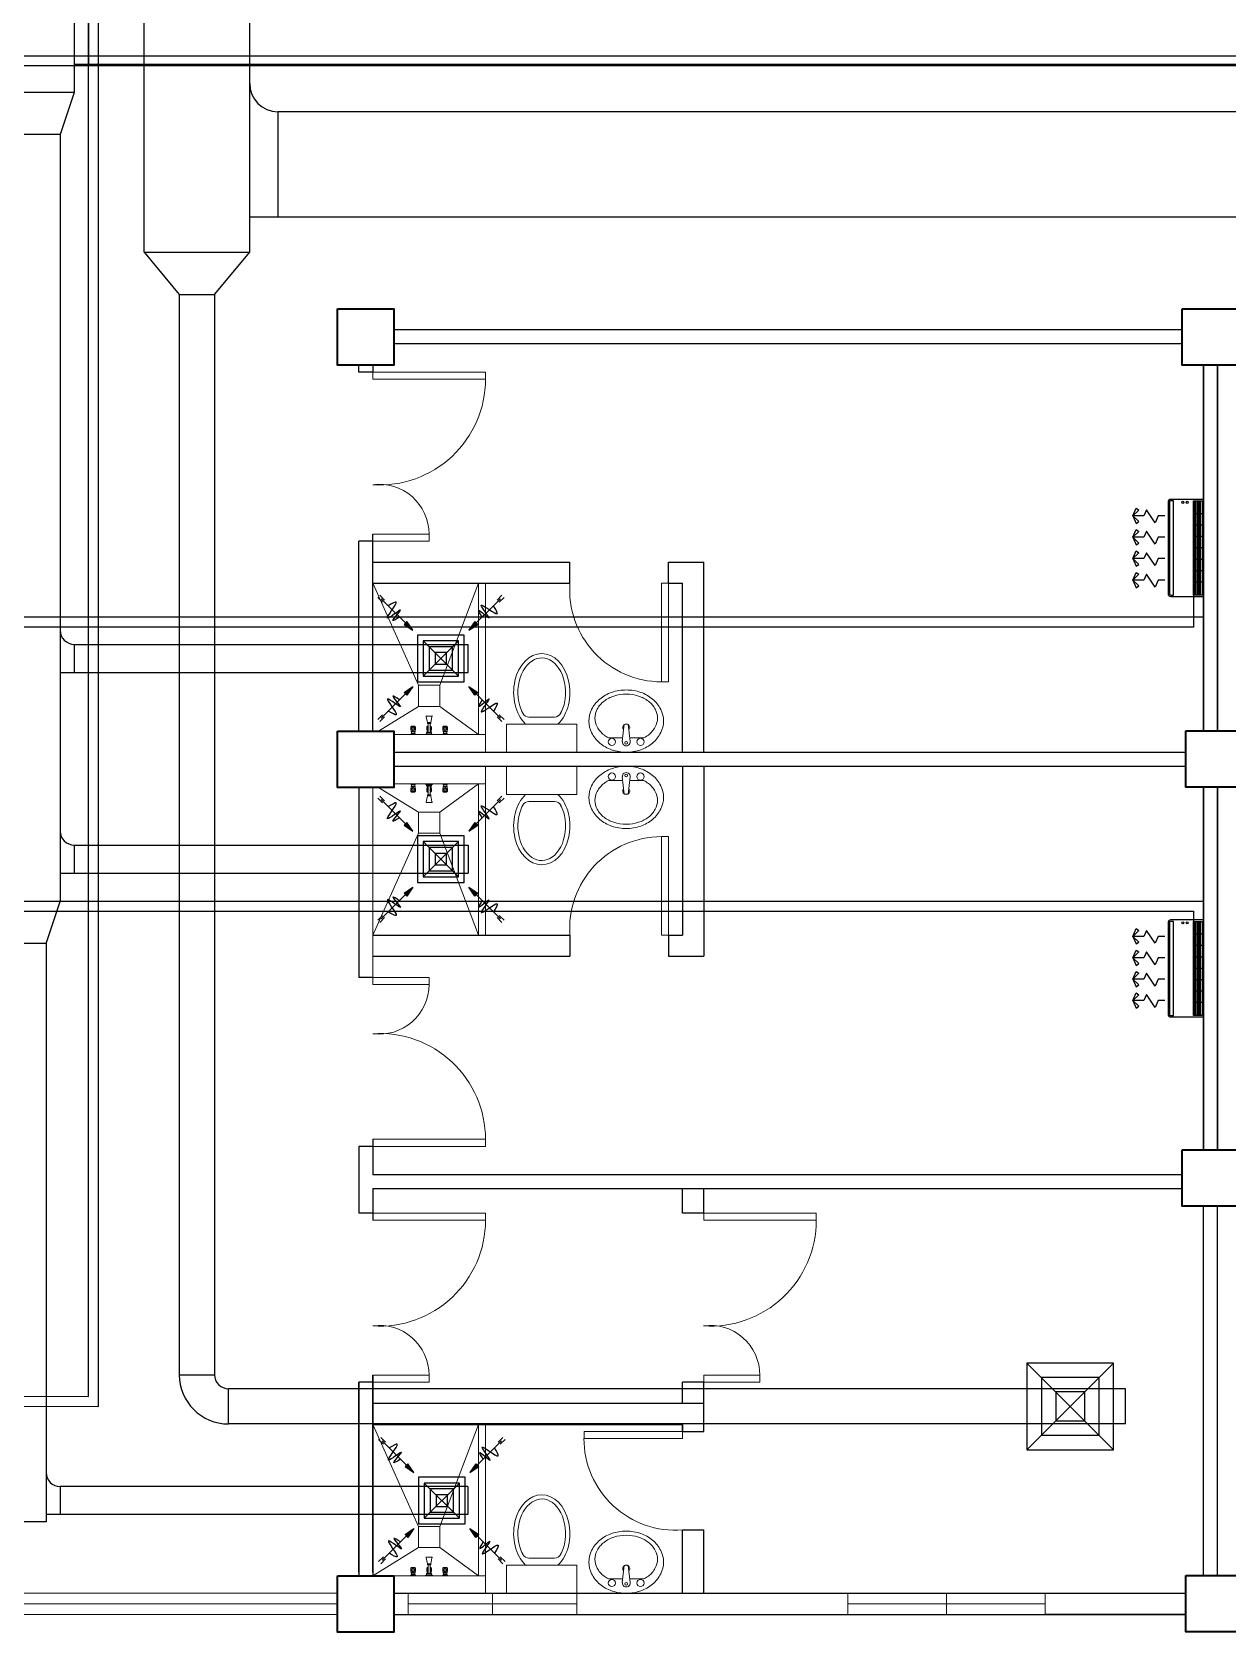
# Model space of a CAD drawing. Header units: millimetres. Extents: x 103 to 228, y 86 to 129.
# Drawn here: x 120.93 to 129.42, y 86.23 to 97.6 of the extents above; entities that cross this region are included whole.
import ezdxf

# ---------------------------------------------------------------- set-up
doc = ezdxf.new("R2010")
doc.units = ezdxf.units.MM
for name, color, linetype in [('ahu line', 150, 'Continuous'), ('AIR', 7, 'Continuous'), ('AIR-00', 8, 'Continuous'), ('AIR-02', 2, 'Continuous'), ('AIR-03', 30, 'Continuous'), ('diffuser', 7, 'Continuous'), ('exhaust', 130, 'Continuous'), ('fcu line', 3, 'Continuous'), ('fcu return', 240, 'Continuous'), ('Legends', 7, 'Continuous')]:
    doc.layers.add(name, color=color, linetype=linetype)

# ---------------------------------------------------------------- blocks, each defined once
blk = doc.blocks.new('CARRIER-S30-32 (FCD)')
at = {"layer": 'AIR-00'}
for p, q in [((0.825, -0.05), (-0.825, -0.05)), ((0.825, -0.075), (-0.825, -0.075)), ((0.825, -0.1), (-0.825, -0.1)), ((0.825, -0.125), (-0.825, -0.125)), ((0.825, -0.15), (-0.825, -0.15)), ((-0.6, -0.025), (-0.6, -0.175)), ((-0.4, -0.025), (-0.4, -0.175)), ((-0.2, -0.025), (-0.2, -0.175)), ((0, -0.025), (0, -0.175)), ((0.2, -0.025), (0.2, -0.175)), ((0.4, -0.025), (0.4, -0.175)), ((0.6, -0.025), (0.6, -0.175))]:
    blk.add_line(p, q, dxfattribs=at)
for points in [[(-0.825, -0.025), (0.825, -0.025), (0.825, -0.175), (-0.825, -0.175)], [(-0.664, -1.134), (-0.562, -1.239), (-0.697, -1.177)], [(-0.461, -1.134), (-0.562, -1.239), (-0.428, -1.177)], [(-0.289, -1.134), (-0.188, -1.239), (-0.322, -1.177)], [(-0.086, -1.134), (-0.188, -1.239), (-0.053, -1.177)], [(0.086, -1.134), (0.187, -1.239), (0.053, -1.177)], [(0.289, -1.134), (0.187, -1.239), (0.322, -1.177)], [(0.461, -1.134), (0.562, -1.239), (0.428, -1.177)], [(0.664, -1.134), (0.562, -1.239), (0.697, -1.177)]]:
    blk.add_lwpolyline(points, close=True, dxfattribs=at)
blk.add_lwpolyline([(-0.8, -0.595), (0.8, -0.595, 0.414214), (0.825, -0.57), (0.825, -0.525), (-0.825, -0.525), (-0.825, -0.57, 0.414214)], format="xyb", close=True, dxfattribs=at)
for points in [[(-0.562, -0.678), (-0.562, -0.794), (-0.44, -0.843), (-0.667, -0.996), (-0.562, -1.044), (-0.562, -1.239)], [(-0.188, -0.678), (-0.188, -0.794), (-0.065, -0.843), (-0.292, -0.996), (-0.188, -1.044), (-0.188, -1.239)], [(0.187, -0.678), (0.187, -0.794), (0.31, -0.843), (0.083, -0.996), (0.187, -1.044), (0.187, -1.239)], [(0.562, -0.678), (0.562, -0.794), (0.685, -0.843), (0.458, -0.996), (0.562, -1.044), (0.562, -1.239)]]:
    blk.add_lwpolyline(points, dxfattribs=at)
at = {"layer": 'AIR-02'}
for centre in [(-0.8, -0.285), (-0.8, -0.36)]:
    blk.add_circle(centre, 0.0187, dxfattribs=at)
at = {"layer": 'AIR-03'}
blk.add_lwpolyline([(-0.8, -0.62), (0.8, -0.62, 0.414214), (0.85, -0.57), (0.85, 0), (-0.85, 0), (-0.85, -0.57, 0.414214)], format="xyb", close=True, dxfattribs=at)
blk = doc.blocks.new('AC-S-12')
at = {"layer": 'diffuser', "color": 30}
for p, q in [((-0.15, 0.15), (0.15, -0.15)), ((0.15, 0.15), (-0.15, -0.15)), ((-0.15, 0.15), (-0.15, -0.15)), ((0.15, 0.15), (-0.15, 0.15)), ((0.15, -0.15), (0.15, 0.15)), ((-0.1, 0.1), (-0.1, -0.1)), ((0.1, 0.1), (-0.1, 0.1)), ((0.1, -0.1), (0.1, 0.1)), ((-0.05, 0.05), (-0.05, -0.05)), ((0.05, 0.05), (-0.05, 0.05)), ((0.05, -0.05), (0.05, 0.05)), ((-0.05, -0.05), (0.05, -0.05)), ((-0.1, -0.1), (0.1, -0.1)), ((-0.15, -0.15), (0.15, -0.15))]:
    blk.add_line(p, q, dxfattribs=at)
for points in [[(-0.3582, 0.3582, 0, 0.0447, 0), (-0.2951, 0.295, 0, 0, 0), (-0.15, 0.15, 0, 0, 0)], [(0.3582, 0.3582, 0, 0.0447, 0), (0.2951, 0.295, 0, 0, 0), (0.15, 0.15, 0, 0, 0)], [(-0.3582, -0.3582, 0, 0.0447, 0), (-0.2951, -0.295, 0, 0, 0), (-0.15, -0.15, 0, 0, 0)], [(0.3582, -0.3582, 0, 0.0447, 0), (0.2951, -0.295, 0, 0, 0), (0.15, -0.15, 0, 0, 0)]]:
    blk.add_lwpolyline(points, format="xyseb", dxfattribs=at)
blk = doc.blocks.new('fcu')
at = {"layer": 'diffuser', "xscale": 2.052644456280903, "yscale": 2.052644456280903, "zscale": 2.052644456280903}
blk.add_blockref('AC-S-12', (0, 0), dxfattribs=at)
blk = doc.blocks.new('GRILL-C-IN')
at = {"layer": 'AIR-00', "ltscale": 3}
for p, q in [((-0.623, 0.601), (-0.674, 0.651)), ((-0.601, 0.623), (-0.651, 0.674)), ((-0.637, 0.637), (-0.3, 0.3)), ((0.637, 0.637), (0.3, 0.3)), ((0.601, 0.623), (0.651, 0.674)), ((0.623, 0.601), (0.674, 0.651)), ((-0.637, -0.637), (-0.3, -0.3)), ((0.637, -0.637), (0.3, -0.3)), ((-0.623, -0.601), (-0.674, -0.651)), ((-0.601, -0.623), (-0.651, -0.674)), ((0.601, -0.623), (0.651, -0.674)), ((0.623, -0.601), (0.674, -0.651))]:
    blk.add_line(p, q, dxfattribs=at)
at = {"layer": 'AIR-00', "color": 50}
for p, q in [((-0.188, 0.187), (0.187, -0.188)), ((0.187, 0.187), (-0.188, -0.188))]:
    blk.add_line(p, q, dxfattribs=at)
at = {"layer": 'AIR-00', "ltscale": 3}
for points in [[(-0.362, 0.393), (-0.393, 0.362), (-0.3, 0.3)], [(0.393, 0.362), (0.362, 0.393), (0.3, 0.3)], [(-0.362, -0.393), (-0.393, -0.362), (-0.3, -0.3)], [(0.393, -0.362), (0.362, -0.393), (0.3, -0.3)]]:
    blk.add_lwpolyline(points, close=True, dxfattribs=at)
at = {"layer": 'AIR-00', "color": 50}
for points in [[(-0.188, -0.188), (0.187, -0.188), (0.187, 0.187), (-0.188, 0.187)], [(-0.125, -0.125), (0.125, -0.125), (0.125, 0.125), (-0.125, 0.125)], [(-0.062, -0.062), (0.062, -0.062), (0.062, 0.062), (-0.062, 0.062)]]:
    blk.add_lwpolyline(points, close=True, dxfattribs=at)
at = {"layer": 'AIR-00', "ltscale": 3}
for points in [[(-0.441, 0.441), (-0.512, 0.404), (-0.432, 0.514), (-0.568, 0.43), (-0.477, 0.6), (-0.561, 0.561)], [(0.441, 0.441), (0.404, 0.512), (0.514, 0.432), (0.43, 0.568), (0.6, 0.477), (0.561, 0.561)], [(-0.441, -0.441), (-0.512, -0.404), (-0.432, -0.514), (-0.568, -0.43), (-0.477, -0.6), (-0.561, -0.561)], [(0.441, -0.441), (0.404, -0.512), (0.514, -0.432), (0.43, -0.568), (0.6, -0.477), (0.561, -0.561)]]:
    blk.add_spline(points, degree=3, dxfattribs=at)
for points in [[(-0.3, 0.3), (-0.362, 0.393), (-0.393, 0.362)], [(0.3, 0.3), (0.393, 0.362), (0.362, 0.393)], [(-0.3, -0.3), (-0.362, -0.393), (-0.393, -0.362)], [(0.3, -0.3), (0.393, -0.362), (0.362, -0.393)]]:
    blk.add_solid(points, dxfattribs=at)
at = {"layer": 'AIR-03', "color": 6}
blk.add_lwpolyline([(-0.25, -0.25), (0.25, -0.25), (0.25, 0.25), (-0.25, 0.25)], close=True, dxfattribs=at)

msp = doc.modelspace()

# ---------------------------------------------------------------- linework, layer by layer
at = {"color": 8, "lineweight": 25}
for p, q in [((129.1, 95.482), (123.5, 95.482)), ((129.1, 95.382), (123.5, 95.382)), ((123.25, 95.182), (123.25, 95.232)), ((123.35, 95.182), (123.25, 95.182)), ((123.35, 95.232), (123.35, 95.182)), ((129.25, 92.634), (129.25, 95.232)), ((129.25, 95.232), (129.25, 92.634)), ((129.35, 92.634), (129.35, 95.232)), ((129.35, 95.232), (129.35, 92.634)), ((123.35, 92.632), (123.35, 94.032)), ((123.25, 92.632), (123.25, 93.982)), ((123.35, 93.982), (123.25, 93.982)), ((123.25, 92.632), (123.25, 93.982)), ((123.5, 92.482), (129.125, 92.482)), ((123.5, 92.382), (129.125, 92.382)), ((123.25, 92.232), (123.25, 90.882)), ((129.25, 89.657), (129.25, 92.234)), ((129.25, 92.234), (129.25, 89.657)), ((129.35, 89.657), (129.35, 92.234)), ((129.35, 92.234), (129.35, 89.657)), ((123.35, 90.882), (123.25, 90.882)), ((123.25, 89.682), (123.25, 89.432)), ((123.35, 89.682), (123.25, 89.682)), ((123.35, 89.732), (123.35, 89.482)), ((123.35, 89.482), (129.1, 89.482)), ((123.25, 89.432), (123.25, 89.207)), ((123.35, 89.382), (123.35, 89.157)), ((123.35, 89.382), (129.1, 89.382)), ((129.25, 86.634), (129.25, 89.257)), ((129.35, 86.634), (129.35, 89.257)), ((123.35, 89.207), (123.25, 89.207)), ((123.25, 88.007), (123.25, 86.632)), ((123.25, 86.657), (123.25, 88.007)), ((123.35, 88.007), (123.25, 88.007)), ((123.25, 86.657), (123.25, 88.007)), ((123.35, 88.057), (123.35, 86.632)), ((123.35, 86.657), (123.35, 88.057)), ((123.5, 86.507), (129.125, 86.507)), ((123.5, 86.357), (129.125, 86.357)), ((129.125, 86.357), (128.125, 86.357))]:
    msp.add_line(p, q, dxfattribs=at)
at = {"color": 8, "lineweight": 25, "ltscale": 0.3}
for p, q in [((123.35, 93.832), (124.75, 93.832)), ((124.75, 93.682), (124.75, 93.832)), ((125.45, 93.832), (125.7, 93.832)), ((125.45, 93.682), (125.45, 93.832)), ((125.7, 92.482), (125.7, 93.832)), ((123.35, 93.682), (124.75, 93.682)), ((125.45, 93.682), (125.55, 93.682)), ((125.55, 92.482), (125.55, 93.682)), ((125.55, 92.382), (125.55, 91.182)), ((125.7, 92.382), (125.7, 91.032)), ((123.35, 91.182), (124.75, 91.182)), ((124.75, 91.182), (124.75, 91.032)), ((125.45, 91.182), (125.55, 91.182)), ((125.45, 91.182), (125.45, 91.032)), ((123.35, 91.032), (124.75, 91.032)), ((125.45, 91.032), (125.7, 91.032)), ((123.35, 87.857), (125.7, 87.857)), ((125.45, 87.857), (125.7, 87.857)), ((125.7, 87.657), (125.7, 87.857)), ((123.35, 87.707), (125.55, 87.707)), ((125.45, 87.707), (125.55, 87.707)), ((125.55, 87.657), (125.55, 87.707)), ((125.55, 86.507), (125.55, 86.957)), ((125.7, 86.507), (125.7, 86.957))]:
    msp.add_line(p, q, dxfattribs=at)
at = {"color": 8, "lineweight": 9, "ltscale": 0.3}
for p, q in [((123.675, 92.957), (123.35, 93.682)), ((123.825, 92.957), (124.1, 93.682)), ((123.675, 92.807), (123.39, 92.632)), ((123.825, 92.807), (124.1, 92.607)), ((123.675, 92.057), (123.39, 92.232)), ((123.825, 92.057), (124.1, 92.257)), ((123.675, 91.907), (123.35, 91.182)), ((123.825, 91.907), (124.1, 91.182)), ((123.675, 86.982), (123.35, 87.707)), ((123.825, 86.982), (124.1, 87.707)), ((123.675, 86.832), (123.35, 86.632)), ((123.825, 86.832), (124.1, 86.632))]:
    msp.add_line(p, q, dxfattribs=at)
at = {"color": 8, "lineweight": 9}
for p, q in [((123.25, 92.682), (123.25, 92.632)), ((123.35, 92.732), (123.35, 92.632)), ((123.623, 92.664), (123.619, 92.662)), ((123.619, 92.662), (123.653, 92.662)), ((123.619, 92.662), (123.619, 92.64)), ((123.619, 92.64), (123.621, 92.636)), ((123.622, 92.635), (123.622, 92.629)), ((123.623, 92.666), (123.649, 92.666)), ((123.623, 92.666), (123.623, 92.664)), ((123.623, 92.664), (123.649, 92.664)), ((123.623, 92.654), (123.623, 92.641)), ((123.623, 92.64), (123.63, 92.64)), ((123.63, 92.654), (123.63, 92.642)), ((123.642, 92.654), (123.642, 92.642)), ((123.649, 92.64), (123.642, 92.64)), ((123.649, 92.666), (123.649, 92.664)), ((123.649, 92.664), (123.653, 92.662)), ((123.649, 92.654), (123.649, 92.641)), ((123.653, 92.64), (123.65, 92.636)), ((123.65, 92.635), (123.65, 92.629)), ((123.653, 92.662), (123.653, 92.64)), ((123.737, 92.692), (123.729, 92.734)), ((123.769, 92.739), (123.73, 92.739)), ((123.736, 92.664), (123.733, 92.662)), ((123.733, 92.662), (123.742, 92.662)), ((123.733, 92.662), (123.733, 92.64)), ((123.733, 92.64), (123.735, 92.636)), ((123.736, 92.666), (123.742, 92.666)), ((123.736, 92.666), (123.736, 92.664)), ((123.736, 92.664), (123.742, 92.664)), ((123.736, 92.654), (123.736, 92.641)), ((123.736, 92.64), (123.742, 92.64)), ((123.736, 92.635), (123.736, 92.629)), ((123.737, 92.685), (123.737, 92.692)), ((123.737, 92.692), (123.762, 92.692)), ((123.737, 92.692), (123.762, 92.692)), ((123.762, 92.685), (123.737, 92.685)), ((123.742, 92.685), (123.742, 92.623)), ((123.757, 92.623), (123.757, 92.685)), ((123.757, 92.666), (123.763, 92.666)), ((123.757, 92.664), (123.763, 92.664)), ((123.757, 92.662), (123.766, 92.662)), ((123.763, 92.64), (123.757, 92.64)), ((123.762, 92.692), (123.77, 92.734)), ((123.762, 92.692), (123.762, 92.685)), ((123.763, 92.666), (123.763, 92.664)), ((123.763, 92.664), (123.766, 92.662)), ((123.763, 92.654), (123.763, 92.641)), ((123.766, 92.64), (123.764, 92.636)), ((123.764, 92.635), (123.764, 92.629)), ((123.766, 92.662), (123.766, 92.64)), ((123.85, 92.664), (123.846, 92.662)), ((123.846, 92.662), (123.846, 92.64)), ((123.846, 92.662), (123.88, 92.662)), ((123.846, 92.64), (123.849, 92.636)), ((123.849, 92.635), (123.849, 92.629)), ((123.85, 92.666), (123.85, 92.664)), ((123.85, 92.666), (123.876, 92.666)), ((123.85, 92.664), (123.876, 92.664)), ((123.85, 92.654), (123.85, 92.641)), ((123.85, 92.64), (123.857, 92.64)), ((123.857, 92.654), (123.857, 92.642)), ((123.869, 92.654), (123.869, 92.642)), ((123.876, 92.64), (123.869, 92.64)), ((123.876, 92.666), (123.876, 92.664)), ((123.876, 92.664), (123.88, 92.662)), ((123.876, 92.654), (123.876, 92.641)), ((123.877, 92.635), (123.877, 92.629)), ((123.88, 92.64), (123.878, 92.636)), ((123.88, 92.662), (123.88, 92.64)), ((124.3, 92.482), (124.3, 92.682)), ((124.3, 92.682), (124.8, 92.682)), ((124.459, 92.732), (124.64, 92.732)), ((124.8, 92.682), (124.8, 92.482)), ((125.135, 92.68), (125.122, 92.558)), ((125.164, 92.68), (125.177, 92.558)), ((123.5, 92.607), (124.15, 92.607)), ((123.619, 92.608), (123.622, 92.615)), ((123.619, 92.608), (123.653, 92.608)), ((123.619, 92.608), (123.619, 92.607)), ((123.619, 92.607), (123.653, 92.607)), ((123.622, 92.629), (123.623, 92.626)), ((123.622, 92.629), (123.65, 92.629)), ((123.622, 92.615), (123.65, 92.615)), ((123.623, 92.626), (123.649, 92.626)), ((123.625, 92.615), (123.625, 92.626)), ((123.647, 92.615), (123.647, 92.626)), ((123.65, 92.629), (123.649, 92.626)), ((123.653, 92.608), (123.65, 92.615)), ((123.653, 92.608), (123.653, 92.607)), ((123.732, 92.613), (123.721, 92.607)), ((123.721, 92.607), (123.778, 92.607)), ((123.767, 92.623), (123.732, 92.623)), ((123.732, 92.623), (123.732, 92.613)), ((123.767, 92.613), (123.732, 92.613)), ((123.732, 92.613), (123.767, 92.613)), ((123.736, 92.629), (123.742, 92.629)), ((123.736, 92.629), (123.736, 92.626)), ((123.736, 92.626), (123.742, 92.626)), ((123.738, 92.623), (123.738, 92.626)), ((123.742, 92.623), (123.757, 92.623)), ((123.757, 92.629), (123.764, 92.629)), ((123.757, 92.626), (123.763, 92.626)), ((123.761, 92.623), (123.761, 92.626)), ((123.764, 92.629), (123.763, 92.626)), ((123.767, 92.613), (123.767, 92.623)), ((123.778, 92.607), (123.767, 92.613)), ((123.846, 92.608), (123.85, 92.615)), ((123.846, 92.608), (123.846, 92.607)), ((123.846, 92.608), (123.88, 92.608)), ((123.846, 92.607), (123.88, 92.607)), ((123.849, 92.629), (123.877, 92.629)), ((123.849, 92.629), (123.85, 92.626)), ((123.85, 92.626), (123.876, 92.626)), ((123.85, 92.615), (123.877, 92.615)), ((123.852, 92.615), (123.852, 92.626)), ((123.875, 92.615), (123.875, 92.626)), ((123.877, 92.629), (123.876, 92.626)), ((123.88, 92.608), (123.877, 92.615)), ((123.88, 92.608), (123.88, 92.607)), ((125.125, 92.584), (125.023, 92.584)), ((124.8, 92.482), (124.3, 92.482)), ((124.3, 92.382), (124.3, 92.182)), ((124.8, 92.382), (124.3, 92.382)), ((124.8, 92.182), (124.8, 92.382)), ((125.135, 92.184), (125.122, 92.306)), ((125.164, 92.184), (125.177, 92.306)), ((123.5, 92.257), (124.15, 92.257)), ((123.619, 92.257), (123.653, 92.257)), ((123.619, 92.256), (123.619, 92.257)), ((123.619, 92.256), (123.653, 92.256)), ((123.619, 92.256), (123.622, 92.25)), ((123.619, 92.224), (123.621, 92.228)), ((123.619, 92.202), (123.619, 92.224)), ((123.619, 92.202), (123.653, 92.202)), ((123.623, 92.2), (123.619, 92.202)), ((123.622, 92.25), (123.65, 92.25)), ((123.622, 92.235), (123.623, 92.238)), ((123.622, 92.235), (123.65, 92.235)), ((123.622, 92.23), (123.622, 92.235)), ((123.623, 92.238), (123.649, 92.238)), ((123.623, 92.224), (123.63, 92.224)), ((123.623, 92.211), (123.623, 92.223)), ((123.623, 92.2), (123.649, 92.2)), ((123.623, 92.198), (123.623, 92.2)), ((123.623, 92.198), (123.649, 92.198)), ((123.625, 92.25), (123.625, 92.238)), ((123.63, 92.211), (123.63, 92.223)), ((123.649, 92.224), (123.642, 92.224)), ((123.642, 92.211), (123.642, 92.223)), ((123.647, 92.25), (123.647, 92.238)), ((123.65, 92.235), (123.649, 92.238)), ((123.649, 92.211), (123.649, 92.223)), ((123.649, 92.2), (123.653, 92.202)), ((123.649, 92.198), (123.649, 92.2)), ((123.653, 92.256), (123.65, 92.25)), ((123.65, 92.23), (123.65, 92.235)), ((123.653, 92.224), (123.65, 92.228)), ((123.653, 92.256), (123.653, 92.257)), ((123.653, 92.202), (123.653, 92.224)), ((123.732, 92.251), (123.721, 92.257)), ((123.721, 92.257), (123.778, 92.257)), ((123.767, 92.251), (123.732, 92.251)), ((123.732, 92.242), (123.732, 92.251)), ((123.732, 92.251), (123.767, 92.251)), ((123.767, 92.242), (123.732, 92.242)), ((123.733, 92.224), (123.735, 92.228)), ((123.733, 92.202), (123.733, 92.224)), ((123.733, 92.202), (123.742, 92.202)), ((123.736, 92.2), (123.733, 92.202)), ((123.736, 92.238), (123.742, 92.238)), ((123.736, 92.235), (123.736, 92.238)), ((123.736, 92.235), (123.742, 92.235)), ((123.736, 92.23), (123.736, 92.235)), ((123.736, 92.224), (123.742, 92.224)), ((123.736, 92.211), (123.736, 92.223)), ((123.736, 92.2), (123.742, 92.2)), ((123.736, 92.198), (123.736, 92.2)), ((123.736, 92.198), (123.742, 92.198)), ((123.737, 92.179), (123.737, 92.172)), ((123.762, 92.179), (123.737, 92.179)), ((123.738, 92.242), (123.738, 92.238)), ((123.742, 92.179), (123.742, 92.242)), ((123.742, 92.242), (123.757, 92.242)), ((123.757, 92.242), (123.757, 92.179)), ((123.757, 92.238), (123.763, 92.238)), ((123.757, 92.235), (123.764, 92.235)), ((123.763, 92.224), (123.757, 92.224)), ((123.757, 92.202), (123.766, 92.202)), ((123.757, 92.2), (123.763, 92.2)), ((123.757, 92.198), (123.763, 92.198)), ((123.761, 92.242), (123.761, 92.238)), ((123.762, 92.172), (123.762, 92.179)), ((123.764, 92.235), (123.763, 92.238)), ((123.763, 92.211), (123.763, 92.223)), ((123.763, 92.2), (123.766, 92.202)), ((123.763, 92.198), (123.763, 92.2)), ((123.764, 92.23), (123.764, 92.235)), ((123.766, 92.224), (123.764, 92.228)), ((123.766, 92.202), (123.766, 92.224)), ((123.778, 92.257), (123.767, 92.251)), ((123.767, 92.251), (123.767, 92.242)), ((123.846, 92.256), (123.846, 92.257)), ((123.846, 92.257), (123.88, 92.257)), ((123.846, 92.256), (123.85, 92.25)), ((123.846, 92.256), (123.88, 92.256)), ((123.846, 92.224), (123.849, 92.228)), ((123.846, 92.202), (123.846, 92.224)), ((123.85, 92.2), (123.846, 92.202)), ((123.846, 92.202), (123.88, 92.202)), ((123.849, 92.235), (123.85, 92.238)), ((123.849, 92.23), (123.849, 92.235)), ((123.849, 92.235), (123.877, 92.235)), ((123.85, 92.25), (123.877, 92.25)), ((123.85, 92.238), (123.876, 92.238)), ((123.85, 92.224), (123.857, 92.224)), ((123.85, 92.211), (123.85, 92.223)), ((123.85, 92.198), (123.85, 92.2)), ((123.85, 92.2), (123.876, 92.2)), ((123.85, 92.198), (123.876, 92.198)), ((123.852, 92.25), (123.852, 92.238)), ((123.857, 92.21), (123.857, 92.223)), ((123.876, 92.224), (123.869, 92.224)), ((123.869, 92.21), (123.869, 92.223)), ((123.875, 92.25), (123.875, 92.238)), ((123.877, 92.235), (123.876, 92.238)), ((123.876, 92.211), (123.876, 92.223)), ((123.876, 92.2), (123.88, 92.202)), ((123.876, 92.198), (123.876, 92.2)), ((123.88, 92.256), (123.877, 92.25)), ((123.877, 92.23), (123.877, 92.235)), ((123.88, 92.224), (123.878, 92.228)), ((123.88, 92.256), (123.88, 92.257)), ((123.88, 92.202), (123.88, 92.224)), ((124.3, 92.182), (124.8, 92.182)), ((125.125, 92.28), (125.023, 92.28)), ((123.737, 92.172), (123.729, 92.13)), ((123.769, 92.125), (123.73, 92.125)), ((123.737, 92.172), (123.762, 92.172)), ((123.737, 92.172), (123.762, 92.172)), ((123.762, 92.172), (123.77, 92.13)), ((124.459, 92.132), (124.64, 92.132)), ((123.25, 89.207), (123.25, 89.257)), ((123.737, 86.717), (123.729, 86.759)), ((123.769, 86.764), (123.73, 86.764)), ((123.762, 86.717), (123.77, 86.759)), ((124.459, 86.757), (124.64, 86.757)), ((123.5, 86.632), (124.15, 86.632)), ((123.623, 86.689), (123.619, 86.687)), ((123.619, 86.687), (123.653, 86.687)), ((123.619, 86.687), (123.619, 86.665)), ((123.619, 86.665), (123.621, 86.661)), ((123.619, 86.633), (123.622, 86.64)), ((123.619, 86.633), (123.653, 86.633)), ((123.619, 86.633), (123.619, 86.632)), ((123.619, 86.632), (123.653, 86.632)), ((123.622, 86.66), (123.622, 86.654)), ((123.622, 86.654), (123.623, 86.651)), ((123.622, 86.654), (123.65, 86.654)), ((123.622, 86.64), (123.65, 86.64)), ((123.623, 86.691), (123.649, 86.691)), ((123.623, 86.691), (123.623, 86.689)), ((123.623, 86.689), (123.649, 86.689)), ((123.623, 86.679), (123.623, 86.666)), ((123.623, 86.665), (123.63, 86.665)), ((123.623, 86.651), (123.649, 86.651)), ((123.625, 86.64), (123.625, 86.651)), ((123.63, 86.679), (123.63, 86.667)), ((123.642, 86.679), (123.642, 86.667)), ((123.649, 86.665), (123.642, 86.665)), ((123.647, 86.64), (123.647, 86.651)), ((123.649, 86.691), (123.649, 86.689)), ((123.649, 86.689), (123.653, 86.687)), ((123.649, 86.679), (123.649, 86.666)), ((123.65, 86.654), (123.649, 86.651)), ((123.653, 86.665), (123.65, 86.661)), ((123.65, 86.66), (123.65, 86.654)), ((123.653, 86.633), (123.65, 86.64)), ((123.653, 86.687), (123.653, 86.665)), ((123.653, 86.633), (123.653, 86.632)), ((123.732, 86.638), (123.721, 86.632)), ((123.721, 86.632), (123.778, 86.632)), ((123.767, 86.648), (123.732, 86.648)), ((123.732, 86.648), (123.732, 86.638)), ((123.767, 86.638), (123.732, 86.638)), ((123.732, 86.638), (123.767, 86.638)), ((123.736, 86.689), (123.733, 86.687)), ((123.733, 86.687), (123.742, 86.687)), ((123.733, 86.687), (123.733, 86.665)), ((123.733, 86.665), (123.735, 86.661)), ((123.736, 86.691), (123.742, 86.691)), ((123.736, 86.691), (123.736, 86.689)), ((123.736, 86.689), (123.742, 86.689)), ((123.736, 86.679), (123.736, 86.666)), ((123.736, 86.665), (123.742, 86.665)), ((123.736, 86.66), (123.736, 86.654)), ((123.736, 86.654), (123.742, 86.654)), ((123.736, 86.654), (123.736, 86.651)), ((123.736, 86.651), (123.742, 86.651)), ((123.737, 86.71), (123.737, 86.717)), ((123.737, 86.717), (123.762, 86.717)), ((123.737, 86.717), (123.762, 86.717)), ((123.762, 86.71), (123.737, 86.71)), ((123.738, 86.648), (123.738, 86.651)), ((123.742, 86.71), (123.742, 86.648)), ((123.742, 86.648), (123.757, 86.648)), ((123.757, 86.648), (123.757, 86.71)), ((123.757, 86.691), (123.763, 86.691)), ((123.757, 86.689), (123.763, 86.689)), ((123.757, 86.687), (123.766, 86.687)), ((123.763, 86.665), (123.757, 86.665)), ((123.757, 86.654), (123.764, 86.654)), ((123.757, 86.651), (123.763, 86.651)), ((123.761, 86.648), (123.761, 86.651)), ((123.762, 86.717), (123.762, 86.71)), ((123.763, 86.691), (123.763, 86.689)), ((123.763, 86.689), (123.766, 86.687)), ((123.763, 86.679), (123.763, 86.666)), ((123.764, 86.654), (123.763, 86.651)), ((123.766, 86.665), (123.764, 86.661)), ((123.764, 86.66), (123.764, 86.654)), ((123.766, 86.687), (123.766, 86.665)), ((123.767, 86.638), (123.767, 86.648)), ((123.778, 86.632), (123.767, 86.638)), ((123.85, 86.689), (123.846, 86.687)), ((123.846, 86.687), (123.846, 86.665)), ((123.846, 86.687), (123.88, 86.687)), ((123.846, 86.665), (123.849, 86.661)), ((123.846, 86.633), (123.85, 86.64)), ((123.846, 86.633), (123.846, 86.632)), ((123.846, 86.633), (123.88, 86.633)), ((123.846, 86.632), (123.88, 86.632)), ((123.849, 86.66), (123.849, 86.654)), ((123.849, 86.654), (123.877, 86.654)), ((123.849, 86.654), (123.85, 86.651)), ((123.85, 86.691), (123.85, 86.689)), ((123.85, 86.691), (123.876, 86.691)), ((123.85, 86.689), (123.876, 86.689)), ((123.85, 86.679), (123.85, 86.666)), ((123.85, 86.665), (123.857, 86.665)), ((123.85, 86.651), (123.876, 86.651)), ((123.85, 86.64), (123.877, 86.64)), ((123.852, 86.64), (123.852, 86.651)), ((123.857, 86.679), (123.857, 86.667)), ((123.869, 86.679), (123.869, 86.667)), ((123.876, 86.665), (123.869, 86.665)), ((123.875, 86.64), (123.875, 86.651)), ((123.876, 86.691), (123.876, 86.689)), ((123.876, 86.689), (123.88, 86.687)), ((123.876, 86.679), (123.876, 86.666)), ((123.877, 86.654), (123.876, 86.651)), ((123.877, 86.66), (123.877, 86.654)), ((123.88, 86.633), (123.877, 86.64)), ((123.88, 86.665), (123.878, 86.661)), ((123.88, 86.687), (123.88, 86.665)), ((123.88, 86.633), (123.88, 86.632)), ((124.3, 86.507), (124.3, 86.707)), ((124.3, 86.707), (124.8, 86.707)), ((124.8, 86.707), (124.8, 86.507)), ((125.125, 86.609), (125.023, 86.609)), ((125.135, 86.705), (125.122, 86.583)), ((125.164, 86.705), (125.177, 86.583)), ((123.1, 86.507), (120.4, 86.507)), ((123.5, 86.507), (123.6, 86.507)), ((123.6, 86.507), (123.6, 86.357)), ((124.2, 86.357), (124.2, 86.507)), ((124.8, 86.507), (124.3, 86.507)), ((124.8, 86.357), (124.8, 86.507)), ((126.725, 86.507), (126.725, 86.357)), ((127.425, 86.507), (127.425, 86.357)), ((128.125, 86.357), (128.125, 86.507)), ((120.4, 86.432), (123.1, 86.432)), ((124.8, 86.432), (123.6, 86.432)), ((128.125, 86.432), (126.725, 86.432)), ((120.4, 86.357), (123.1, 86.357)), ((123.6, 86.357), (124.2, 86.357)), ((124.2, 86.357), (124.8, 86.357))]:
    msp.add_line(p, q, dxfattribs=at)
at = {"color": 8, "lineweight": 13}
for p, q in [((123.35, 92.232), (123.35, 90.832)), ((123.35, 89.257), (123.35, 89.207))]:
    msp.add_line(p, q, dxfattribs=at)
at = {"color": 8, "linetype": 'Continuous', "lineweight": 25}
for p, q in [((125.55, 89.207), (125.55, 89.382)), ((125.7, 89.207), (125.7, 89.382)), ((125.7, 89.207), (125.55, 89.207)), ((125.55, 87.857), (125.55, 88.007)), ((125.7, 88.007), (125.55, 88.007)), ((125.7, 87.857), (125.7, 88.007)), ((125.55, 87.707), (125.55, 87.657)), ((125.55, 87.657), (125.7, 87.657)), ((125.55, 86.957), (125.7, 86.957))]:
    msp.add_line(p, q, dxfattribs=at)
at = {"color": 8, "lineweight": 35}
for points in [[(123.1, 95.632), (123.5, 95.632), (123.5, 95.232), (123.1, 95.232)], [(129.1, 95.632), (129.5, 95.632), (129.5, 95.232), (129.1, 95.232)], [(129.125, 92.634), (129.525, 92.634), (129.525, 92.234), (129.125, 92.234)], [(123.1, 92.632), (123.5, 92.632), (123.5, 92.232), (123.1, 92.232)], [(129.1, 89.657), (129.5, 89.657), (129.5, 89.257), (129.1, 89.257)], [(123.1, 86.632), (123.5, 86.632), (123.5, 86.232), (123.1, 86.232)], [(129.125, 86.634), (129.525, 86.634), (129.525, 86.234), (129.125, 86.234)]]:
    msp.add_lwpolyline(points, close=True, dxfattribs=at)
at = {"color": 8, "lineweight": 13, "ltscale": 0.03}
for points in [[(123.35, 95.132), (123.35, 95.182), (124.15, 95.182), (124.15, 95.132)], [(123.35, 93.982), (123.35, 94.032), (123.75, 94.032), (123.75, 93.982)], [(125.45, 93.682), (125.4, 93.682), (125.4, 92.982), (125.45, 92.982)], [(125.45, 91.182), (125.4, 91.182), (125.4, 91.882), (125.45, 91.882)], [(123.35, 90.882), (123.35, 90.832), (123.75, 90.832), (123.75, 90.882)], [(123.35, 89.732), (123.35, 89.682), (124.15, 89.682), (124.15, 89.732)], [(123.35, 89.157), (123.35, 89.207), (124.15, 89.207), (124.15, 89.157)], [(125.7, 89.157), (125.7, 89.207), (126.5, 89.207), (126.5, 89.157)], [(123.35, 88.007), (123.35, 88.057), (123.75, 88.057), (123.75, 88.007)], [(125.7, 88.007), (125.7, 88.057), (126.1, 88.057), (126.1, 88.007)], [(125.55, 87.657), (125.55, 87.607), (124.85, 87.607), (124.85, 87.657)]]:
    msp.add_lwpolyline(points, close=True, dxfattribs=at)
at = {"color": 8, "lineweight": 9, "ltscale": 0.3}
for points in [[(124.1, 92.607), (124.1, 93.682), (124.15, 93.682), (124.15, 92.482), (124.15, 92.482)], [(124.1, 92.257), (124.1, 91.182), (124.15, 91.182), (124.15, 92.382), (124.15, 92.382)], [(124.1, 86.632), (124.1, 87.707), (124.15, 87.707), (124.15, 86.507), (124.15, 86.507)]]:
    msp.add_lwpolyline(points, dxfattribs=at)
at = {"color": 8, "lineweight": 9, "ltscale": 0.03}
for points in [[(123.825, 92.807), (123.675, 92.807), (123.675, 92.957), (123.825, 92.957)], [(123.825, 92.057), (123.675, 92.057), (123.675, 91.907), (123.825, 91.907)], [(123.825, 86.832), (123.675, 86.832), (123.675, 86.982), (123.825, 86.982)]]:
    msp.add_lwpolyline(points, close=True, dxfattribs=at)
at = {"color": 8, "lineweight": 9}
for points in [[(124.885, 92.703, -0.11576), (124.904, 92.786, -0.104047), (124.962, 92.859, -0.090875), (125.046, 92.907, -0.083344), (125.15, 92.924, -0.083344), (125.253, 92.907, -0.090875), (125.337, 92.859, -0.104047), (125.395, 92.786, -0.11576), (125.415, 92.703, -0.11576), (125.395, 92.621, -0.104047), (125.337, 92.547, -0.090875), (125.253, 92.499, -0.083344), (125.15, 92.482, -0.083344), (125.046, 92.499, -0.090875), (124.962, 92.547, -0.104047), (124.904, 92.621, -0.11576)], [(124.885, 92.161, 0.11576), (124.904, 92.079, 0.104047), (124.962, 92.005, 0.090875), (125.046, 91.957, 0.083344), (125.15, 91.94, 0.083344), (125.253, 91.957, 0.090875), (125.337, 92.005, 0.104047), (125.395, 92.079, 0.11576), (125.415, 92.161, 0.11576), (125.395, 92.244, 0.104047), (125.337, 92.317, 0.090875), (125.253, 92.365, 0.083344), (125.15, 92.382, 0.083344), (125.046, 92.365, 0.090875), (124.962, 92.317, 0.104047), (124.904, 92.244, 0.11576)], [(124.885, 86.728, -0.11576), (124.904, 86.811, -0.104047), (124.962, 86.884, -0.090875), (125.046, 86.932, -0.083344), (125.15, 86.949, -0.083344), (125.253, 86.932, -0.090875), (125.337, 86.884, -0.104047), (125.395, 86.811, -0.11576), (125.415, 86.728, -0.11576), (125.395, 86.646, -0.104047), (125.337, 86.572, -0.090875), (125.253, 86.524, -0.083344), (125.15, 86.507, -0.083344), (125.046, 86.524, -0.090875), (124.962, 86.572, -0.104047), (124.904, 86.646, -0.11576)]]:
    msp.add_lwpolyline(points, format="xyb", close=True, dxfattribs=at)
for points in [[(124.927, 92.724, -0.124838), (124.943, 92.787, -0.105788), (124.992, 92.844, -0.086697), (125.062, 92.881, -0.076776), (125.15, 92.894, -0.076776), (125.237, 92.881, -0.086697), (125.307, 92.844, -0.105788), (125.356, 92.787, -0.124838), (125.372, 92.724, -0.124838), (125.356, 92.662, -0.105788), (125.307, 92.604, -0.040067), (125.276, 92.584), (125.174, 92.584, -0.040067)], [(124.927, 92.14, 0.124838), (124.943, 92.078, 0.105788), (124.992, 92.02, 0.086697), (125.062, 91.984, 0.076776), (125.15, 91.97, 0.076776), (125.237, 91.984, 0.086697), (125.307, 92.02, 0.105788), (125.356, 92.078, 0.124838), (125.372, 92.14, 0.124838), (125.356, 92.203, 0.105788), (125.307, 92.26, 0.040067), (125.276, 92.28), (125.174, 92.28, 0.040067)], [(124.927, 86.749, -0.124838), (124.943, 86.812, -0.105788), (124.992, 86.869, -0.086697), (125.062, 86.906, -0.076776), (125.15, 86.919, -0.076776), (125.237, 86.906, -0.086697), (125.307, 86.869, -0.105788), (125.356, 86.812, -0.124838), (125.372, 86.749, -0.124838), (125.356, 86.687, -0.105788), (125.307, 86.629, -0.040067), (125.276, 86.609), (125.174, 86.609, -0.040067)]]:
    msp.add_lwpolyline(points, format="xyb", dxfattribs=at)
for points in [[(123.6, 86.507), (124.8, 86.507), (124.8, 86.357), (123.6, 86.357)], [(126.725, 86.507), (128.125, 86.507), (128.125, 86.357), (126.725, 86.357)]]:
    msp.add_lwpolyline(points, close=True, dxfattribs=at)
for centre, radius in [((125.048, 92.555), 0.0255), ((125.15, 92.549), 0.0095), ((125.251, 92.555), 0.0255), ((125.048, 92.309), 0.0255), ((125.15, 92.316), 0.0095), ((125.251, 92.309), 0.0255), ((125.048, 86.58), 0.0255), ((125.15, 86.574), 0.0095), ((125.251, 86.58), 0.0255)]:
    msp.add_circle(centre, radius, dxfattribs=at)
at = {"color": 8, "lineweight": 13, "ltscale": 0.03}
for centre, radius, start, end in [((123.398, 95.132), 0.752, 266.3048, 0), ((123.396, 94.032), 0.353, 0, 97.6281), ((125.4, 93.634), 0.652, 175.7578, 270), ((125.4, 91.23), 0.652, 90, 184.2422), ((123.396, 90.832), 0.353, 262.3719, 0), ((123.398, 89.732), 0.752, 0, 93.6952), ((123.398, 89.157), 0.752, 266.3048, 0), ((125.748, 89.157), 0.752, 266.3048, 0), ((123.396, 88.057), 0.353, 0, 97.6281), ((125.746, 88.057), 0.353, 0, 97.6281), ((125.501, 87.607), 0.652, 180, 274.2422)]:
    msp.add_arc(centre, radius, start, end, dxfattribs=at)
at = {"color": 8, "lineweight": 9}
for centre, radius, start, end in [((124.459, 92.782), 0.05, 208.1501, 270), ((124.64, 92.782), 0.05, 270, 331.9916), ((125.058, 92.724), 0.131, 180, 208.4636), ((125.102, 92.748), 0.181, 208.4636, 232.6185), ((125.15, 92.657), 0.025, 126.3068, 221.2022), ((125.15, 92.586), 0.0948, 81.2026, 98.7974), ((125.15, 92.657), 0.025, 71.3793, 108.6207), ((125.15, 92.657), 0.025, 318.7978, 53.6932), ((125.131, 92.785), 0.228, 232.6185, 241.7963), ((125.15, 92.555), 0.028, 173.7545, 6.2455), ((125.15, 92.309), 0.028, 353.7545, 186.2455), ((125.058, 92.14), 0.131, 151.5364, 180), ((125.102, 92.116), 0.181, 127.3815, 151.5364), ((125.131, 92.079), 0.228, 118.2037, 127.3815), ((125.15, 92.207), 0.025, 138.7978, 233.6932), ((125.15, 92.278), 0.0948, 261.2026, 278.7974), ((125.15, 92.207), 0.025, 251.3793, 288.6207), ((125.15, 92.207), 0.025, 306.3068, 41.2022), ((124.459, 92.082), 0.05, 90, 151.8499), ((124.64, 92.082), 0.05, 28.0084, 90), ((124.459, 86.807), 0.05, 208.1501, 270), ((124.64, 86.807), 0.05, 270, 331.9916), ((125.058, 86.749), 0.131, 180, 208.4636), ((125.102, 86.773), 0.181, 208.4636, 232.6185), ((125.131, 86.81), 0.228, 232.6185, 241.7963), ((125.15, 86.682), 0.025, 126.3068, 221.2022), ((125.15, 86.611), 0.0948, 81.2026, 98.7974), ((125.15, 86.682), 0.025, 71.3793, 108.6207), ((125.15, 86.682), 0.025, 318.7978, 53.6932), ((125.15, 86.58), 0.028, 173.7545, 6.2455)]:
    msp.add_arc(centre, radius, start, end, dxfattribs=at)
at = {"color": 8, "lineweight": 9, "extrusion": (0, 0, -1)}
for centre in [(124.55, 92.907), (124.55, 86.932)]:
    msp.add_ellipse(centre, major_axis=(0, -0.275), ratio=0.727273, start_param=0.612555, end_param=5.670631, dxfattribs=at)
at = {"color": 8, "lineweight": 9, "extrusion": (4.99074e-41, 2.88216e-41, -1)}
for centre, major_axis, start_param, end_param in [((123.61, 92.653), (0.00896, 0.00896), 0.011497, 0.722582), ((123.608, 92.647), (-0.0118, 0.0118), 2.876824, 3.009049), ((123.618, 92.635), (-0.00268, 0.00268), 1.862141, 2.356082), ((123.619, 92.641), (-0.00268, 0.00268), 2.356082, 2.983721), ((123.64, 92.653), (0.00738, 0.00738), 4.000472, 4.78527), ((123.634, 92.642), (0.00268, 0.00268), 3.299239, 3.926878), ((123.641, 92.647), (-0.00887, 0.00887), 4.509022, 4.870036), ((123.636, 92.658), (0.00268, 0.00268), -1.497915, -0.073106), ((123.636, 92.639), (0.00268, 0.00268), 1.773938, 2.938226), ((123.632, 92.653), (-0.00738, 0.00738), 1.497691, 2.282489), ((123.631, 92.647), (-0.00887, 0.00887), 2.983721, 3.344735), ((123.638, 92.642), (0.00268, 0.00268), 0.785286, 1.412925), ((123.662, 92.653), (-0.00896, 0.00896), 5.560378, 6.271464), ((123.653, 92.641), (-0.00268, 0.00268), 4.870036, 5.497675), ((123.664, 92.647), (0.0118, 0.0118), 3.273911, 3.406137), ((123.654, 92.635), (-0.00268, 0.00268), 5.497675, 5.991616), ((123.724, 92.653), (0.00896, 0.00896), 0.011497, 0.722582), ((123.721, 92.647), (-0.0118, 0.0118), 2.876824, 3.009049), ((123.732, 92.635), (0.00268, 0.00268), 0.291344, 0.785286), ((123.733, 92.641), (0.00268, 0.00268), 0.785286, 1.412925), ((123.775, 92.653), (0.00896, 0.00896), 3.989582, 4.700667), ((123.766, 92.641), (0.00268, 0.00268), 3.299239, 3.926878), ((123.778, 92.647), (-0.0118, 0.0118), 4.844707, 4.976933), ((123.767, 92.635), (0.00268, 0.00268), 3.926878, 4.42082), ((123.767, 92.736), (-0.00268, 0.00268), 1.354119, 2.724181), ((123.837, 92.653), (0.00896, 0.00896), 0.011497, 0.722582), ((123.835, 92.647), (0.0118, 0.0118), 1.306028, 1.438253), ((123.846, 92.641), (-0.00268, 0.00268), 2.356082, 2.983721), ((123.845, 92.635), (-0.00268, 0.00268), 1.862141, 2.356082), ((123.868, 92.653), (0.00738, 0.00738), 4.000472, 4.78527), ((123.861, 92.642), (0.00268, 0.00268), 3.299239, 3.926878), ((123.868, 92.647), (-0.00887, 0.00887), 4.509022, 4.870036), ((123.863, 92.658), (0.00268, 0.00268), -1.497915, -0.073106), ((123.863, 92.639), (0.00268, 0.00268), 1.773938, 2.938226), ((123.858, 92.647), (-0.00887, 0.00887), 2.983721, 3.344735), ((123.859, 92.653), (-0.00738, 0.00738), 1.497691, 2.282489), ((123.865, 92.642), (0.00268, 0.00268), 0.785286, 1.412925), ((123.889, 92.653), (-0.00896, 0.00896), 5.560378, 6.271464), ((123.88, 92.641), (-0.00268, 0.00268), 4.870036, 5.497675), ((123.891, 92.647), (0.0118, 0.0118), 3.273911, 3.406137), ((123.881, 92.635), (-0.00268, 0.00268), 5.497675, 5.991616), ((123.767, 86.761), (-0.00268, 0.00268), 1.354119, 2.724181), ((123.61, 86.678), (0.00896, 0.00896), 0.011497, 0.722582), ((123.608, 86.672), (-0.0118, 0.0118), 2.876824, 3.009049), ((123.618, 86.66), (-0.00268, 0.00268), 1.862141, 2.356082), ((123.619, 86.666), (-0.00268, 0.00268), 2.356082, 2.983721), ((123.64, 86.678), (0.00738, 0.00738), 4.000472, 4.78527), ((123.634, 86.667), (0.00268, 0.00268), 3.299239, 3.926878), ((123.641, 86.672), (-0.00887, 0.00887), 4.509022, 4.870036), ((123.636, 86.683), (0.00268, 0.00268), -1.497915, -0.073106), ((123.636, 86.664), (0.00268, 0.00268), 1.773938, 2.938226), ((123.632, 86.678), (-0.00738, 0.00738), 1.497691, 2.282489), ((123.631, 86.672), (-0.00887, 0.00887), 2.983721, 3.344735), ((123.638, 86.667), (0.00268, 0.00268), 0.785286, 1.412925), ((123.662, 86.678), (-0.00896, 0.00896), 5.560378, 6.271464), ((123.653, 86.666), (-0.00268, 0.00268), 4.870036, 5.497675), ((123.664, 86.672), (0.0118, 0.0118), 3.273911, 3.406137), ((123.654, 86.66), (-0.00268, 0.00268), 5.497675, 5.991616), ((123.724, 86.678), (0.00896, 0.00896), 0.011497, 0.722582), ((123.721, 86.672), (-0.0118, 0.0118), 2.876824, 3.009049), ((123.732, 86.66), (0.00268, 0.00268), 0.291344, 0.785286), ((123.733, 86.666), (0.00268, 0.00268), 0.785286, 1.412925), ((123.775, 86.678), (0.00896, 0.00896), 3.989582, 4.700667), ((123.766, 86.666), (0.00268, 0.00268), 3.299239, 3.926878), ((123.778, 86.672), (-0.0118, 0.0118), 4.844707, 4.976933), ((123.767, 86.66), (0.00268, 0.00268), 3.926878, 4.42082), ((123.837, 86.678), (0.00896, 0.00896), 0.011497, 0.722582), ((123.835, 86.672), (0.0118, 0.0118), 1.306028, 1.438253), ((123.846, 86.666), (-0.00268, 0.00268), 2.356082, 2.983721), ((123.845, 86.66), (-0.00268, 0.00268), 1.862141, 2.356082), ((123.868, 86.678), (0.00738, 0.00738), 4.000472, 4.78527), ((123.861, 86.667), (0.00268, 0.00268), 3.299239, 3.926878), ((123.868, 86.672), (-0.00887, 0.00887), 4.509022, 4.870036), ((123.863, 86.683), (0.00268, 0.00268), -1.497915, -0.073106), ((123.863, 86.664), (0.00268, 0.00268), 1.773938, 2.938226), ((123.858, 86.672), (-0.00887, 0.00887), 2.983721, 3.344735), ((123.859, 86.678), (-0.00738, 0.00738), 1.497691, 2.282489), ((123.865, 86.667), (0.00268, 0.00268), 0.785286, 1.412925), ((123.889, 86.678), (-0.00896, 0.00896), 5.560378, 6.271464), ((123.88, 86.666), (-0.00268, 0.00268), 4.870036, 5.497675), ((123.891, 86.672), (0.0118, 0.0118), 3.273911, 3.406137), ((123.881, 86.66), (-0.00268, 0.00268), 5.497675, 5.991616)]:
    msp.add_ellipse(centre, major_axis=major_axis, ratio=1, start_param=start_param, end_param=end_param, dxfattribs=at)
at = {"color": 8, "lineweight": 9}
for centre, major_axis, ratio, start_param, end_param in [((123.732, 92.736), (-0.00268, 0.00268), 1, -0.216453, 1.153609), ((123.61, 92.211), (0.00896, 0.00896), 1, -1.559299, -0.848214), ((123.618, 92.23), (0.00268, -0.00268), 1, 0.291344, 0.785286), ((123.608, 92.217), (0.0118, 0.0118), 1, -0.264769, -0.132543), ((123.619, 92.223), (0.00268, 0.00268), 1, -0.785511, -0.157871), ((123.634, 92.223), (0.00268, -0.00268), 1, 3.299239, 3.926878), ((123.64, 92.211), (0.00738, -0.00738), 1, 4.000472, 4.78527), ((123.641, 92.218), (0.00887, 0.00887), 1, 1.36743, 1.728443), ((123.636, 92.206), (0.00268, -0.00268), 1, 4.78527, 6.21008), ((123.636, 92.225), (0.00268, 0.00268), 1, 0.203142, 1.36743), ((123.631, 92.218), (0.00887, -0.00887), 1, 1.412925, 1.773938), ((123.632, 92.211), (0.00738, 0.00738), 1, 4.639283, 5.424081), ((123.638, 92.223), (0.00268, -0.00268), 1, 0.785286, 1.412925), ((123.653, 92.223), (0.00268, -0.00268), 1, 3.299239, 3.926878), ((123.662, 92.211), (0.00896, -0.00896), 1, 3.989582, 4.700667), ((123.654, 92.23), (0.00268, -0.00268), 1, 3.926878, 4.42082), ((123.664, 92.217), (0.0118, 0.0118), 1, 1.703115, 1.83534), ((123.724, 92.211), (0.00896, -0.00896), 1, 0.011497, 0.722582), ((123.732, 92.23), (0.00268, 0.00268), 1, -1.279452, -0.785511), ((123.721, 92.217), (0.0118, -0.0118), 1, 1.306028, 1.438253), ((123.733, 92.223), (0.00268, 0.00268), 1, -0.785511, -0.157871), ((123.778, 92.217), (0.0118, -0.0118), 1, 3.273911, 3.406137), ((123.766, 92.223), (0.00268, -0.00268), 1, 3.299239, 3.926878), ((123.775, 92.211), (0.00896, 0.00896), 1, 2.418785, 3.129871), ((123.767, 92.23), (0.00268, -0.00268), 1, 3.926878, 4.42082), ((123.837, 92.211), (0.00896, 0.00896), 1, -1.559299, -0.848214), ((123.835, 92.217), (0.0118, 0.0118), 1, -0.264769, -0.132543), ((123.845, 92.23), (0.00268, 0.00268), 1, -1.279452, -0.785511), ((123.846, 92.223), (0.00268, -0.00268), 1, 0.785286, 1.412925), ((123.861, 92.223), (0.00268, -0.00268), 1, 3.299239, 3.926878), ((123.868, 92.211), (0.00738, -0.00738), 1, 4.000472, 4.78527), ((123.868, 92.217), (0.00887, -0.00887), 1, 2.938226, 3.299239), ((123.863, 92.225), (0.00268, 0.00268), 1, 0.203142, 1.36743), ((123.863, 92.206), (0.00268, 0.00268), 1, 3.214474, 4.639283), ((123.858, 92.217), (0.00887, 0.00887), 1, -0.157871, 0.203142), ((123.859, 92.211), (0.00738, -0.00738), 1, 6.21008, 6.994878), ((123.865, 92.223), (0.00268, -0.00268), 1, 0.785286, 1.412925), ((123.88, 92.223), (0.00268, 0.00268), 1, 1.728443, 2.356082), ((123.889, 92.211), (0.00896, 0.00896), 1, 2.418785, 3.129871), ((123.881, 92.23), (0.00268, 0.00268), 1, 2.356082, 2.850023), ((123.891, 92.217), (0.0118, 0.0118), 1, 1.703115, 1.83534), ((124.55, 91.957), (0, 0.275), 0.727273, 0.612555, 5.670631), ((123.767, 92.128), (0.00268, -0.00268), 1, 6.066508, 7.43657), ((123.732, 86.761), (-0.00268, 0.00268), 1, -0.216453, 1.153609)]:
    msp.add_ellipse(centre, major_axis=major_axis, ratio=ratio, start_param=start_param, end_param=end_param, dxfattribs=at)
at = {"color": 8, "lineweight": 9, "extrusion": (4.99074e-41, -2.88216e-41, -1)}
msp.add_ellipse((123.732, 92.128), major_axis=(0.00268, 0.00268), ratio=1, start_param=2.92514, end_param=4.295202, dxfattribs=at)
at = {"color": 8, "lineweight": 9}
for points in [[(124.415, 92.759), (124.406, 92.775), (124.399, 92.793), (124.372, 92.884), (124.377, 92.971), (124.435, 93.103), (124.485, 93.144), (124.583, 93.158), (124.635, 93.132), (124.709, 93.021), (124.727, 92.937), (124.711, 92.823), (124.7, 92.788), (124.684, 92.759)], [(124.415, 92.106), (124.406, 92.089), (124.399, 92.071), (124.372, 91.98), (124.377, 91.893), (124.435, 91.761), (124.485, 91.72), (124.583, 91.706), (124.635, 91.732), (124.709, 91.844), (124.727, 91.927), (124.711, 92.041), (124.7, 92.076), (124.684, 92.106)], [(124.415, 86.784), (124.406, 86.8), (124.399, 86.818), (124.372, 86.909), (124.377, 86.996), (124.435, 87.128), (124.485, 87.169), (124.583, 87.183), (124.635, 87.157), (124.709, 87.046), (124.727, 86.962), (124.711, 86.848), (124.7, 86.813), (124.684, 86.784)]]:
    msp.add_open_spline(points, degree=3, knots=[0.937253, 0.937253, 0.937253, 0.937253, 1.185372, 1.185372, 2.113864, 2.113864, 3.042356, 3.042356, 3.970847, 3.970847, 4.899339, 4.899339, 5.346062, 5.346062, 5.346062, 5.346062], dxfattribs=at)
at = {"layer": 'ahu line', "linetype": 'Continuous'}
for p, q in [((121.725, 96.034), (121.725, 125.357)), ((122.475, 96.034), (122.475, 125.357)), ((153.212, 97.032), (122.675, 97.032)), ((122.675, 97.032), (122.675, 96.282)), ((153.212, 96.282), (122.475, 96.282)), ((121.725, 96.034), (122.475, 96.034)), ((121.725, 96.034), (121.975, 95.734)), ((122.225, 95.734), (122.475, 96.034)), ((121.975, 95.734), (122.225, 95.734)), ((121.975, 95.734), (121.975, 88.06)), ((122.225, 95.734), (122.225, 88.06)), ((121.975, 88.06), (122.225, 88.06)), ((128.697, 87.96), (122.325, 87.96)), ((122.325, 87.71), (122.325, 87.96)), ((128.697, 87.71), (128.697, 87.96)), ((128.697, 87.71), (122.325, 87.71))]:
    msp.add_line(p, q, dxfattribs=at)
for centre, radius in [((122.675, 97.232), 0.2), ((122.325, 88.06), 0.35), ((122.325, 88.06), 0.1)]:
    msp.add_arc(centre, radius, 180, 270, dxfattribs=at)
at = {"layer": 'exhaust'}
for p, q in [((121.229, 119.887), (121.229, 97.169)), ((121.329, 97.769), (121.329, 97.369)), ((121.229, 97.369), (153.933, 97.369)), ((121.229, 97.169), (120.829, 97.169)), ((121.229, 97.169), (121.129, 96.869)), ((121.129, 96.869), (120.829, 96.869)), ((121.129, 96.869), (121.129, 91.422)), ((121.229, 93.248), (124.027, 93.248)), ((121.229, 93.248), (121.229, 93.048)), ((124.027, 93.048), (124.027, 93.248)), ((121.129, 93.048), (124.027, 93.048)), ((121.229, 91.822), (124.027, 91.822)), ((121.229, 91.822), (121.229, 91.622)), ((124.027, 91.822), (124.027, 91.622)), ((121.129, 91.622), (124.027, 91.622)), ((121.029, 91.122), (121.129, 91.422)), ((121.029, 91.122), (120.829, 91.122)), ((121.029, 91.122), (121.029, 87.015)), ((124.024, 87.266), (121.129, 87.266)), ((121.129, 87.266), (121.129, 87.066)), ((124.024, 87.266), (124.024, 87.066)), ((124.024, 87.066), (121.029, 87.066)), ((121.029, 87.015), (120.829, 87.015))]:
    msp.add_line(p, q, dxfattribs=at)
for centre in [(121.229, 93.348), (121.229, 91.922), (121.129, 87.366)]:
    msp.add_arc(centre, 0.1, 180, 270, dxfattribs=at)
at = {"layer": 'fcu line', "linetype": 'Continuous'}
for p, q in [((121.4, 87.835), (121.4, 125.835)), ((153.312, 97.357), (118.535, 97.357)), ((129.25, 93.933), (129.25, 93.441)), ((129.25, 93.441), (115.035, 93.441)), ((115.035, 91.423), (129.25, 91.423)), ((129.25, 91.423), (129.25, 90.946)), ((118.535, 87.845), (121.4, 87.835))]:
    msp.add_line(p, q, dxfattribs=at)
at = {"layer": 'fcu return', "linetype": 'Continuous'}
for p, q in [((121.33, 87.905), (121.33, 125.765)), ((153.242, 97.427), (118.535, 97.427)), ((129.18, 93.933), (129.18, 93.371)), ((129.18, 93.371), (115.035, 93.371)), ((115.035, 91.353), (129.18, 91.353)), ((129.18, 91.353), (129.18, 90.946)), ((121.33, 87.975), (121.33, 87.975)), ((118.535, 87.915), (121.33, 87.905)), ((121.26, 87.905), (121.26, 87.906)), ((121.4, 87.905), (121.4, 87.905)), ((121.3, 87.835), (121.3, 87.837)), ((121.33, 87.835), (121.33, 87.835))]:
    msp.add_line(p, q, dxfattribs=at)

# ---------------------------------------------------------------- block references
at = {"layer": 'AIR', "xscale": 0.4053817101480872, "yscale": 0.4053817101480872, "zscale": 0.4053817101480872, "rotation": 270}
for p in [(129.25, 93.933), (129.25, 90.946)]:
    msp.add_blockref('CARRIER-S30-32 (FCD)', p, dxfattribs=at)
at = {"layer": 'AIR', "xscale": 0.6658363358532475, "yscale": 0.6658363358532475, "zscale": 0.6658363358532475}
for p in [(123.833, 93.148), (123.833, 91.722), (123.84, 87.166)]:
    msp.add_blockref('GRILL-C-IN', p, dxfattribs=at)
at = {"layer": 'Legends', "linetype": 'Continuous', "lineweight": 25}
msp.add_blockref('fcu', (128.304, 87.835), dxfattribs=at)

doc.saveas('drawing.dxf')
